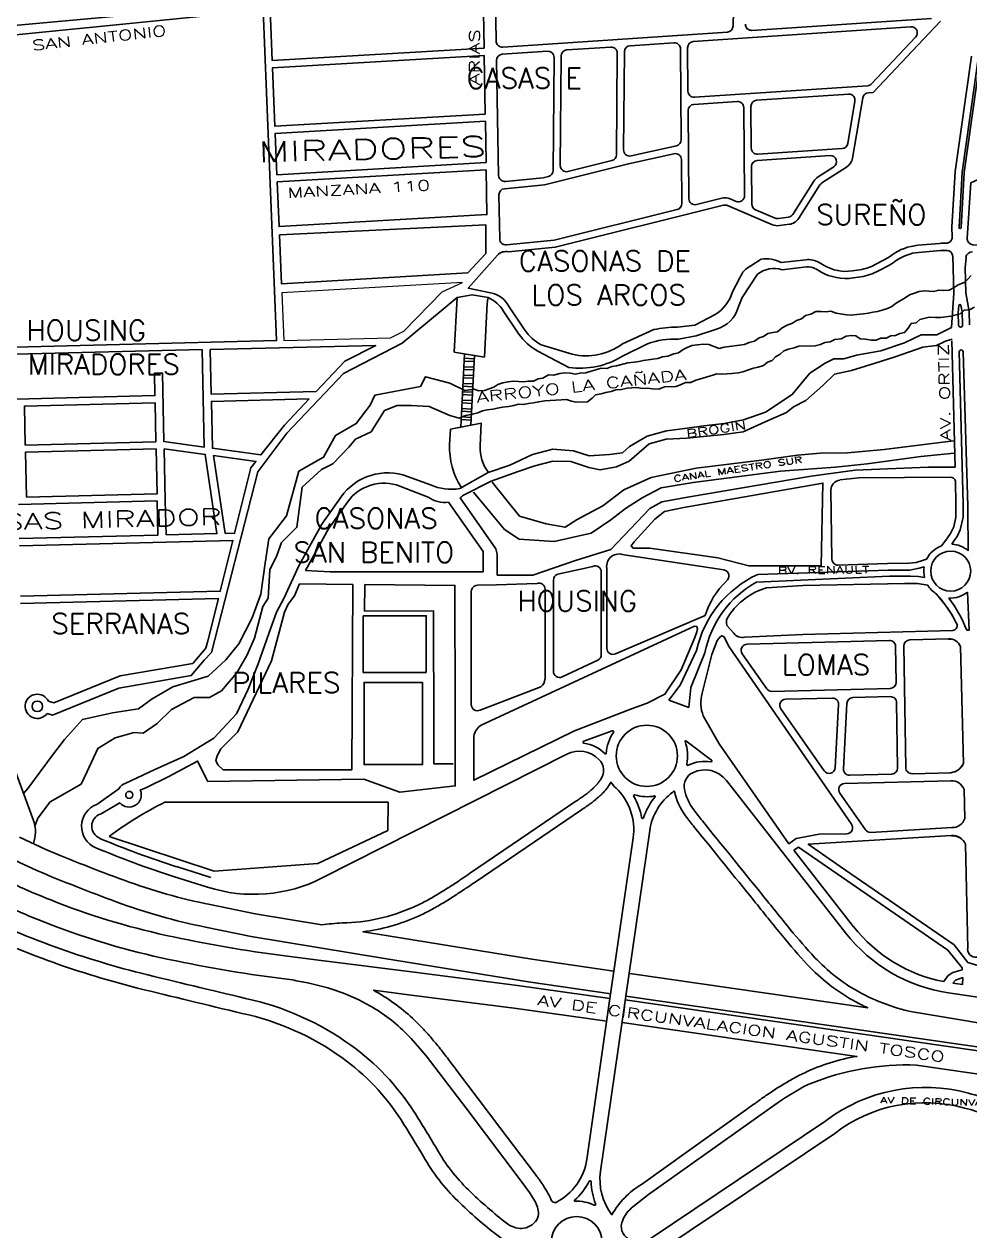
# Model space of a CAD drawing. Header units: millimetres. Extents: x 4374322 to 4409026, y 6503580 to 6534206.
# Drawn here: x 4381553 to 4382480, y 6519130 to 6520313 of the extents above; entities that cross this region are included whole.
import ezdxf

# ---------------------------------------------------------------- set-up
doc = ezdxf.new("R2010")
doc.units = ezdxf.units.MM
for name, color, linetype in [('CANAL', 252, 'Continuous'), ('LINEA CALLE', 252, 'Continuous'), ('NOMBRE BARRIO', 8, 'Continuous'), ('NOMBRE CALLE', 252, 'Continuous')]:
    doc.layers.add(name, color=color, linetype=linetype)
doc.styles.add('ROMANS', font='romans')
doc.styles.add('S1', font='ROMANS')

msp = doc.modelspace()

# ---------------------------------------------------------------- linework, layer by layer
at = {"layer": 'CANAL', "transparency": 33554687}
for points in [[(4382481.3, 6520066.4), (4382478.3, 6520062.8), (4382474.4, 6520059.6), (4382468.8, 6520057.4), (4382464.8, 6520054.8), (4382459.8, 6520052.1), (4382454.2, 6520051.9), (4382449.6, 6520052.3), (4382444.6, 6520050.7), (4382435.4, 6520051.4), (4382430.4, 6520050.8), (4382425.8, 6520049.1), (4382420.8, 6520047.5), (4382416.8, 6520044.8), (4382407.8, 6520039.5), (4382403.8, 6520036.3), (4382399.3, 6520034.2), (4382394.2, 6520032.5), (4382389.7, 6520031.4), (4382385.1, 6520030.7), (4382380.6, 6520029.6), (4382376, 6520028.9), (4382369.4, 6520028.3), (4382363.8, 6520027.6), (4382359.3, 6520028), (4382349, 6520029.7), (4382343.9, 6520031.6), (4382339.3, 6520031), (4382334.2, 6520031.4), (4382329.2, 6520031.2), (4382324.1, 6520028.6), (4382319.1, 6520027.4), (4382315.1, 6520024.2), (4382310.1, 6520022.6), (4382306.1, 6520019.9), (4382301, 6520017.8), (4382296, 6520015.1), (4382291.6, 6520011.4), (4382287, 6520010.8), (4382281.9, 6520009.6), (4382277.9, 6520006.9), (4382273.4, 6520005.3), (4382268.9, 6520002.1), (4382263.9, 6520001), (4382259.3, 6519998.8), (4382239.1, 6519996.2), (4382234.5, 6519995.1), (4382224.3, 6519998.9), (4382218.7, 6519999.2), (4382213.1, 6519998.6), (4382208, 6519997.9), (4382203.5, 6519996.3), (4382199, 6519994.1), (4382194.5, 6519990.9), (4382189.9, 6519989.8), (4382183.9, 6519987.6), (4382178.8, 6519986.9), (4382174.3, 6519985.3), (4382169.2, 6519984.6), (4382160.1, 6519983.4), (4382155.5, 6519982.2), (4382151, 6519981.6), (4382144.9, 6519980.9), (4382139.8, 6519979.8), (4382133.8, 6519978.1), (4382129.2, 6519977.5), (4382124.2, 6519975.3), (4382118.6, 6519975.6), (4382113.5, 6519974), (4382109, 6519972.8), (4382103.5, 6519971.2), (4382097.9, 6519971), (4382093.3, 6519969.9), (4382088.7, 6519970.8), (4382083.1, 6519971.1), (4382078, 6519970.5), (4382072, 6519968.8), (4382066.9, 6519969.1), (4382061.4, 6519965.9), (4382056.8, 6519965.3), (4382052.3, 6519963.1), (4382047.2, 6519963), (4382042.7, 6519962.4), (4382032.5, 6519963.1), (4382027.4, 6519962.5), (4382022.3, 6519961.3), (4382017.3, 6519959.7), (4382013.3, 6519957), (4382004.2, 6519953.7), (4381998.7, 6519953.5), (4381994, 6519955), (4381984.9, 6519953.7), (4381970.3, 6519960.9), (4381946.3, 6519967.3), (4381941.5, 6519957.7), (4381896.6, 6519949.2), (4381892.3, 6519939.6), (4381878.5, 6519921.4), (4381858.2, 6519909.7), (4381846.4, 6519888.4), (4381822.3, 6519874.8), (4381810, 6519831), (4381792.9, 6519808.6), (4381789.2, 6519784.6), (4381784.9, 6519754.2), (4381776.3, 6519731.2), (4381763.5, 6519705.6), (4381750.7, 6519690.1), (4381733.4, 6519673.8), (4381698.7, 6519663.6), (4381678.4, 6519651.9), (4381665, 6519641.8), (4381639.4, 6519638), (4381610, 6519631.6), (4381592.4, 6519611.9), (4381581.7, 6519598), (4381556.6, 6519563.8), (4381552.3, 6519558.9)], [(4381563.5, 6519526.9), (4381566.3, 6519534.9), (4381578.4, 6519550.7), (4381608.7, 6519568.2), (4381614.8, 6519580.4), (4381625.2, 6519603.1), (4381642.2, 6519613.4), (4381660.6, 6519618.6), (4381669.6, 6519618.1), (4381683.2, 6519627.6), (4381697.4, 6519641.2), (4381719.6, 6519653), (4381734.6, 6519653), (4381746.4, 6519659.6), (4381761.3, 6519677.3), (4381771.2, 6519694.3), (4381778.8, 6519711.2), (4381786.8, 6519742.3), (4381792, 6519750.3), (4381793.9, 6519778.1), (4381800.5, 6519792.3), (4381805.2, 6519805), (4381820.4, 6519819.9), (4381825.6, 6519859), (4381844.4, 6519876.5), (4381855.7, 6519882.1), (4381871.3, 6519898.2), (4381877.9, 6519906.2), (4381893, 6519913.2), (4381906.2, 6519934.4), (4381918.5, 6519939.2), (4381932.2, 6519939.2), (4381950.1, 6519938.2), (4381970.4, 6519929.3), (4381979.3, 6519926.9), (4381985.6, 6519929.3), (4381991.1, 6519930.4), (4381997.7, 6519932.1), (4382002.2, 6519933.8), (4382006.8, 6519934.9), (4382012.4, 6519935.6), (4382016.9, 6519936.7), (4382022, 6519937.4), (4382028.1, 6519938.1), (4382033.1, 6519939.2), (4382037.7, 6519940.4), (4382042.3, 6519940), (4382047.3, 6519941.1), (4382052.4, 6519941.8), (4382057.4, 6519942.9), (4382063.5, 6519943.6), (4382068.6, 6519944.2), (4382079.8, 6519944.6), (4382084.8, 6519945.2), (4382089.5, 6519943.3), (4382094.1, 6519942.4), (4382105.2, 6519942.7), (4382109.7, 6519946.4), (4382113.2, 6519949.5), (4382118.8, 6519950.7), (4382123.3, 6519951.8), (4382128.4, 6519953), (4382132.9, 6519954.6), (4382138.5, 6519954.8), (4382144, 6519956), (4382148.6, 6519956.6), (4382153.7, 6519956.7), (4382158.8, 6519955.9), (4382163.9, 6519956), (4382169, 6519955.6), (4382175.1, 6519955.3), (4382180.6, 6519957.5), (4382191.8, 6519957.8), (4382196.3, 6519959.4), (4382201.4, 6519961.6), (4382206.4, 6519961.7), (4382211.5, 6519963.9), (4382217.5, 6519965.6), (4382222.6, 6519967.3), (4382227.1, 6519968.4), (4382232.2, 6519970.1), (4382236.7, 6519969.7), (4382241.8, 6519970.3), (4382246.9, 6519970.5), (4382253, 6519971.1), (4382257.5, 6519972.3), (4382263.1, 6519974), (4382268.1, 6519975.6), (4382272.7, 6519976.8), (4382277.7, 6519978.4), (4382281.7, 6519981.6), (4382286.2, 6519983.2), (4382289.7, 6519986.9), (4382294.2, 6519989.6), (4382297.7, 6519992.7), (4382302.2, 6519994.4), (4382307.8, 6519995.5), (4382312.3, 6519997.2), (4382328.6, 6519997.6), (4382333.6, 6519998.8), (4382338.1, 6520000.9), (4382343.2, 6520001.6), (4382347.7, 6520003.7), (4382353.8, 6520004.4), (4382358.8, 6520007.1), (4382363.9, 6520007.7), (4382368.5, 6520007.4), (4382372.6, 6520004.4), (4382377.7, 6520004), (4382383.3, 6520003.2), (4382388.4, 6520003.3), (4382392.9, 6520005), (4382398, 6520005.1), (4382402.5, 6520007.3), (4382407.1, 6520007.9), (4382411.6, 6520009.6), (4382416.2, 6520010.7), (4382419.6, 6520014.9), (4382422.6, 6520019.5), (4382427.6, 6520020.2), (4382431.1, 6520023.3), (4382440.2, 6520025.6), (4382446.3, 6520025.3), (4382451.4, 6520025.4), (4382461.5, 6520026.7), (4382470.6, 6520029), (4382474.6, 6520032.6), (4382479.7, 6520032.8), (4382484.7, 6520035.5)]]:
    msp.add_lwpolyline(points, dxfattribs=at)
at = {"layer": 'LINEA CALLE', "transparency": 33554687}
for p, q in [((4382266.5, 6520306.7), (4382442.5, 6520318.5)), ((4382209, 6520295.8), (4382422.2, 6520310.1)), ((4382427, 6520300), (4382383.8, 6520254.4)), ((4382203.7, 6520247.2), (4382203.4, 6520289.8)), ((4382379.9, 6520252.5), (4382210.1, 6520241.2)), ((4382296, 6520072.2), (4382320, 6520075)), ((4382329, 6520073.1), (4382333.9, 6520070.2)), ((4382256.9, 6520044.9), (4382271.8, 6520067.7)), ((4381974.6, 6519991.5), (4381977.3, 6520045)), ((4382007, 6520039.4), (4382004.4, 6519986.4)), ((4381974.6, 6519991.5), (4382004.4, 6519986.4)), ((4381984.5, 6519989.8), (4381980.9, 6519918)), ((4381994.4, 6519988.1), (4381991, 6519919.9)), ((4381983.9, 6519977.2), (4381993.9, 6519976.7)), ((4381984.1, 6519982.7), (4381994.1, 6519982.2)), ((4381984.3, 6519985.4), (4381994.3, 6519984.9)), ((4381983.3, 6519966.3), (4381993.3, 6519965.8)), ((4381983.5, 6519969), (4381993.4, 6519968.5)), ((4381983.7, 6519974.5), (4381993.7, 6519974)), ((4381982.6, 6519952.6), (4381992.6, 6519952.1)), ((4381982.9, 6519958.1), (4381992.9, 6519957.6)), ((4381983, 6519960.8), (4381993, 6519960.3)), ((4381982.1, 6519941.7), (4381992.1, 6519941.2)), ((4381982.2, 6519944.4), (4381992.2, 6519943.9)), ((4381982.5, 6519949.9), (4381992.5, 6519949.4)), ((4381981.4, 6519928), (4381991.4, 6519927.5)), ((4381981.7, 6519933.5), (4381991.7, 6519933)), ((4381981.8, 6519936.2), (4381991.8, 6519935.7)), ((4381970, 6519901), (4381970.8, 6519916.1)), ((4382001.1, 6519921.7), (4381970.8, 6519916.1)), ((4381981.3, 6519925.3), (4381991.2, 6519924.8)), ((4382001.1, 6519921.7), (4382000, 6519899.5)), ((4382352.7, 6519866.2), (4382371.4, 6519868.2)), ((4382371.4, 6519868.2), (4382460.8, 6519869.1)), ((4382460.8, 6519869.1), (4382460.8, 6519869.1)), ((4382344.9, 6519788.6), (4382343.7, 6519856.5)), ((4382466, 6519862.7), (4382466, 6519862.7)), ((4382024, 6519817.8), (4381993.6, 6519854.1)), ((4382141.2, 6519792.7), (4382238.9, 6519778)), ((4382110.6, 6519781.5), (4382076, 6519773.8)), ((4382118.8, 6519695.1), (4382118.8, 6519776)), ((4382124.2, 6519701.3), (4382124.2, 6519779.7)), ((4382400.1, 6519777.8), (4382272.1, 6519773.6)), ((4382399.4, 6519784.4, 0.1), (4382351.1, 6519782.7)), ((4382016.1, 6519763.4), (4381997.4, 6519763)), ((4382055.7, 6519764.9), (4382016.1, 6519763.4)), ((4382071.8, 6519768.4), (4382071.8, 6519678.7)), ((4382271.1, 6519766.2), (4382401.5, 6519771.9)), ((4382316.5, 6519762.8), (4382416.1, 6519764.8)), ((4381991.3, 6519757), (4381991.3, 6519646.1)), ((4382063.6, 6519671.1), (4382063.6, 6519759.2)), ((4382220.7, 6519733.4), (4382132.8, 6519695.9)), ((4382212.2, 6519699.1), (4382196.2, 6519665)), ((4382206.7, 6519662.9), (4382220.4, 6519696.8)), ((4382080.4, 6519673.2), (4382115.4, 6519689.6)), ((4381999.9, 6519640.6), (4382059.5, 6519663.6)), ((4382196.2, 6519665), (4382185, 6519650.6)), ((4382204.5, 6519643.2), (4382206.7, 6519662.9)), ((4382185, 6519650.6), (4382204.5, 6519643.2)), ((4382201.7, 6519610.5), (4382201.7, 6519610.5)), ((4382226.9, 6519591.8), (4382226.9, 6519591.8)), ((4381690.9, 6519550.5), (4381909.7, 6519550.5)), ((4381909.7, 6519550.5), (4381909.5, 6519522.7)), ((4381739.2, 6519483), (4381636.1, 6519516.8)), ((4381909.5, 6519522.7), (4381840.7, 6519490.5)), ((4382312, 6519506.4), (4382307.6, 6519503.4)), ((4382366.2, 6519428.5), (4382307.6, 6519503.4)), ((4382458.5, 6519405.6), (4382312, 6519506.4)), ((4381840.7, 6519490.5), (4381739.2, 6519483)), ((4381735.8, 6519476.7), (4381702.2, 6519487.4)), ((4382472.6, 6519388.1), (4382458.5, 6519405.6)), ((4382459, 6519380.8), (4382463.5, 6519383.5)), ((4382463.5, 6519383.5), (4382472.6, 6519386.1)), ((4382472.6, 6519386.1), (4382472.6, 6519388.1)), ((4382146, 6519382.8), (4382118, 6519188.8)), ((4382454.4, 6519374.6), (4382459, 6519380.8)), ((4382472.9, 6519371.7), (4382463.3, 6519373.1))]:
    msp.add_line(p, q, dxfattribs=at)
at = {"layer": 'LINEA CALLE', "linetype": 'Continuous', "transparency": 33554687}
for p, q in [((4382457.7, 6520091.1), (4382456.4, 6520091.2)), ((4382463.7, 6520073.7), (4382463.4, 6520085.3)), ((4382476.4, 6520084.1), (4382475.7, 6520074)), ((4382464.3, 6520049.2), (4382463.7, 6520073.7)), ((4382476.3, 6520049.5), (4382475.7, 6520074)), ((4382479.6, 6520031.3), (4382476.3, 6520049.5)), ((4382479.9, 6520018.2), (4382479.6, 6520031.3))]:
    msp.add_line(p, q, dxfattribs=at)
at = {"layer": 'LINEA CALLE', "ltscale": 3, "transparency": 33554687}
for p, q in [((4382462, 6520015.7), (4382464.3, 6520049.2)), ((4382468.7, 6520030.1), (4382469.4, 6520037.1)), ((4382472.7, 6520031.1), (4382471.4, 6520037.2)), ((4382468.9, 6520018), (4382468.7, 6520030.1)), ((4382473, 6520018.1), (4382472.7, 6520031.1)), ((4382465.6, 6519878.9, 0.1), (4382462.4, 6520002.4)), ((4382473.7, 6519843.2, 0.1), (4382469.6, 6519991.7)), ((4382478.3, 6519840.5, 0.1), (4382473.6, 6519991.8)), ((4382466.5, 6519842.9, 0.1), (4382465.9, 6519865.1, 0.1))]:
    msp.add_line(p, q, dxfattribs=at)
at = {"layer": 'LINEA CALLE', "transparency": 33554687}
for points in [[(4382002.7, 6520353.5), (4381076.5, 6520268.9, -0.41681), (4381054.8, 6520287.2), (4381050.3, 6520340.6, 0.000296), (4381042.5, 6520467.7, -0.134229), (4381066, 6520548.9), (4381069.7, 6520455, 0.423167), (4381230.2, 6520311.3), (4382473.6, 6520399)], [(4382242.5, 6520359.6, -0.441972), (4382248.9, 6520353.5), (4382248, 6520311, -0.388436), (4382242.4, 6520305.1), (4382022.1, 6520290.3, -0.428689), (4382015.7, 6520296.2), (4382015, 6520337.5, -0.398426), (4382020.6, 6520343.6), (4382242.9, 6520359.6)], [(4382027.7, 6520089.7), (4382073.7, 6520094.2), (4382238.6, 6520135.4, -0.163547), (4382242.5, 6520135.1), (4382286.6, 6520116.3, 0.134948), (4382293.4, 6520115.4), (4382303.2, 6520116.7, 0.221537), (4382312.4, 6520122.6), (4382333.2, 6520155.4, -0.10911), (4382335.1, 6520157.2), (4382359.3, 6520172.8, 0.211122), (4382365.1, 6520181.5), (4382375.1, 6520240.6, -0.347151), (4382380.6, 6520245.5), (4382385.3, 6520245.9), (4382451.5, 6520315.7, 0.192268)], [(4382490.9, 6520300.9), (4382490.6, 6520280.9), (4382474.6, 6520167.4), (4382471.5, 6520113.5, -0.953009), (4382469.5, 6520113.5), (4382472.7, 6520167.8), (4382488.6, 6520281.1), (4382488.9, 6520301, -1), (4382490.9, 6520300.9)], [(4382016.1, 6520277.2, -0.399885), (4382021.7, 6520283.3), (4382066, 6520286.2, -0.43618), (4382072.4, 6520280.2), (4382071.6, 6520169.4, -0.342032), (4382067.1, 6520163.6), (4382061.9, 6520162.3), (4382024.7, 6520158.7, -0.437705), (4382018.1, 6520164.6), (4382016.1, 6520277.3)], [(4382078.6, 6520174.2), (4382079.4, 6520281.6, -0.392583), (4382085, 6520287.5), (4382128, 6520290.4, -0.436154), (4382134.4, 6520284.4), (4382133.6, 6520184.9, -0.342057), (4382129.1, 6520179.1), (4382086.1, 6520168.4, -0.490277), (4382078.6, 6520174.2)], [(4382481.6, 6520281.6), (4382465.7, 6520168.3), (4382462.5, 6520113.8), (4382462.8, 6520104.4, -0.431638), (4382456.6, 6520098.2, 0.02907), (4382450.7, 6520098), (4382429.2, 6520096.1, 0.134584), (4382403.9, 6520086.8), (4382402.6, 6520085.8, -0.034442), (4382396.9, 6520082.3), (4382387.4, 6520077.2, -0.082775), (4382372.1, 6520072.2), (4382364.8, 6520071.1, -0.173028), (4382337.4, 6520076.3), (4382332.5, 6520079.2, 0.163043), (4382319.2, 6520082), (4382295.2, 6520079.2, 0.168527), (4382275.6, 6520082.5), (4382265.5, 6520076.1, 0.188055), (4382254.6, 6520064.3), (4382247.4, 6520050.4, -0.180061), (4382230.5, 6520028.2), (4382210.4, 6520018), (4382193.4, 6520016, 0.048949), (4382170.2, 6520013.5), (4382139.6, 6519999.5, -0.213723), (4382090.2, 6519989.3), (4382059.9, 6519998.6, -0.124616), (4382043.8, 6520013.1), (4382028.5, 6520035.9, 0.222476), (4382010.2, 6520049.7)], [(4382492.3, 6520096.1), (4382483.2, 6520096.7, -0.415645), (4382477.6, 6520103), (4382481, 6520157.2), (4382533.7, 6520181.1), (4382555.7, 6520196.8), (4382605.1, 6520208.8), (4382646.4, 6520232), (4382685.5, 6520248.7), (4382688.8, 6520177), (4382680.6, 6520174.6, 0.069096), (4382667.9, 6520168.7), (4382666.5, 6520167.8, -0.054512), (4382629, 6520149.1, -0.053966), (4382588.7, 6520139), (4382588.5, 6520139, 0.144893), (4382562.4, 6520127.2), (4382562.4, 6520127.1, -0.051678), (4382554.1, 6520121.4), (4382520.1, 6520105.8, 0.030084), (4382514.7, 6520102.9), (4382511.3, 6520100.9, -0.152344), (4382492.3, 6520096.1), (4382483.2, 6520096.7)], [(4382259.2, 6520144.7, -0.540671), (4382250.9, 6520139.1), (4382245.2, 6520141.6, 0.163547), (4382237, 6520142.2), (4382212.1, 6520136, -0.485347), (4382204.6, 6520141.8), (4382203.9, 6520228.1, -0.397275), (4382209.5, 6520234.2), (4382252.1, 6520237, -0.431357), (4382258.5, 6520231.1), (4382259.2, 6520144.7)], [(4382361.5, 6520244.3), (4382271.1, 6520238.3, 0.397275), (4382265.5, 6520232.2), (4382265.8, 6520191.3, 0.431357), (4382272.2, 6520185.3), (4382354.9, 6520190.9, 0.347048), (4382360.4, 6520195.8), (4382367.4, 6520237.3, 0.484728), (4382361.1, 6520244.3)], [(4382190, 6520185.9), (4382145.3, 6520176), (4382063.1, 6520155.4), (4382023.9, 6520151.6, 0.391105), (4382018.4, 6520145.5), (4382019.2, 6520102.4, 0.437705), (4382025.8, 6520096.5), (4382072.5, 6520101.1), (4382193.1, 6520131.2, 0.346486), (4382197.7, 6520137.1), (4382197.3, 6520180.1, 0.477288), (4382190, 6520185.9)], [(4382292.5, 6520122.3, -0.134948), (4382289.3, 6520122.7), (4382269.9, 6520131, -0.298136), (4382266.3, 6520136.5), (4382266, 6520173.2, -0.397275), (4382271.6, 6520179.3), (4382343.1, 6520184, -0.775829), (4382346.7, 6520173), (4382331.3, 6520163.1, 0.10911), (4382327.3, 6520159.1), (4382306.5, 6520126.4, -0.221537), (4382302.3, 6520123.6), (4382292.5, 6520122.3)], [(4382365.9, 6520064.1), (4382373.2, 6520065.3, 0.082775), (4382390.6, 6520071.1), (4382400.1, 6520076.1, 0.034442), (4382406.7, 6520080.1), (4382408, 6520081.1, -0.134584), (4382429.8, 6520089.2), (4382451.3, 6520091, -0.03646), (4382457.7, 6520091.1), (4382457.7, 6520091.1)], [(4382008, 6520044.9, -0.145126), (4382022.7, 6520032), (4382038, 6520009.2, 0.124616), (4382056.6, 6519992.4), (4382087, 6519976.4, 0.174829), (4382139.6, 6519987.6), (4382164.1, 6519999.6, -0.108885), (4382194.4, 6520004.1), (4382211.8, 6520007.5), (4382231.7, 6520014.1, 0.258415), (4382253.1, 6520035.2), (4382256.9, 6520044.9)], [(4381980.4, 6519848.8, 0.03849), (4381983.6, 6519851.4), (4382010.7, 6519865), (4382037.1, 6519874.5), (4382053.5, 6519880.1), (4382071.2, 6519884.6), (4382088.9, 6519884.3), (4382106.6, 6519878.5), (4382117.6, 6519876.2), (4382133.7, 6519879.2), (4382146.2, 6519884.6), (4382165.8, 6519901.6), (4382182.4, 6519906.3), (4382202.7, 6519907.3), (4382219.1, 6519908.7), (4382239, 6519910.8), (4382258, 6519913.4), (4382279.6, 6519923), (4382300.3, 6519932.2), (4382307.3, 6519937.8), (4382319.2, 6519944.2), (4382336.1, 6519958.7), (4382347.4, 6519969.8), (4382364.2, 6519973.3), (4382387.2, 6519980.6), (4382406.8, 6519986.9), (4382433.9, 6519996.4), (4382447.4, 6519997.9), (4382456.3, 6520002.3), (4382462.9, 6520004.3)], [(4381652.5, 6519569), (4381680.3, 6519582.3), (4381709.6, 6519595.3), (4381739, 6519613.2), (4381761.2, 6519637.2), (4381772.4, 6519661.2), (4381782.4, 6519685.9), (4381792.8, 6519715.8), (4381800.2, 6519736.7), (4381807.6, 6519750.2), (4381822.1, 6519781.9), (4381844.6, 6519822.8), (4381863.6, 6519849.6, -0.339992), (4381928.8, 6519869.6), (4381951.3, 6519861.5, 0.155023), (4381980.1, 6519857.8)], [(4381828.7, 6519777.4), (4381851.2, 6519818.3), (4381869.8, 6519844.5, -0.341946), (4381921.4, 6519860.1), (4381949.1, 6519849.5, 0.195272), (4381968.8, 6519844.4)], [(4381887, 6519763.7), (4381975.2, 6519762.8), (4381975.3, 6519732.2), (4381975.3, 6519722), (4381975.3, 6519707.7), (4381975.5, 6519694.6), (4381975.6, 6519566.5), (4381921.2, 6519560.4), (4381886, 6519573), (4381733, 6519570.8), (4381722.9, 6519590.8), (4381694.7, 6519575.7), (4381672.7, 6519565), (4381666.8, 6519562.3, -0.865328), (4381646.7, 6519549.9), (4381627.6, 6519538.9)], [(4382316.5, 6519714.8), (4382259.5, 6519712.1), (4382259.5, 6519712.1, -0.299768), (4382248.6, 6519716.1), (4382241.9, 6519723.7, -0.277902), (4382243.8, 6519733.1, -0.172954), (4382280.7, 6519760.6), (4382316.5, 6519762.8)], [(4382467.6, 6519724.6, -0.47901), (4382463.3, 6519718.8), (4382316.5, 6519714.8)], [(4382234.3, 6519607.8), (4382218.8, 6519635, -0.162558), (4382217.7, 6519657.3), (4382227.3, 6519695.2), (4382232.5, 6519708.8), (4382235.2, 6519712.5), (4382237.1, 6519713.5), (4382239.2, 6519712.4), (4382240.2, 6519710.3), (4382244.3, 6519702.7), (4382364.1, 6519529, -0.586389), (4382359.5, 6519519.5), (4382332.4, 6519519.2)], [(4382261.7, 6519705.4), (4382261.7, 6519705.4, 0.598176), (4382256.9, 6519695.9), (4382281, 6519661.5, 0.251426), (4382286.1, 6519659), (4382402.1, 6519661.9, 0.411672), (4382407.9, 6519668), (4382407.3, 6519703, 0.416759), (4382401.2, 6519708.9), (4382261.7, 6519705.4)], [(4382423.5, 6519578.4, -0.416759), (4382417.3, 6519584.3), (4382415.3, 6519703.3, -0.411672), (4382421.2, 6519709.4), (4382459.2, 6519710.4, -0.339547), (4382470.9, 6519702.9), (4382473.8, 6519588.5, -0.276143), (4382461.5, 6519579.4), (4382423.5, 6519578.4)], [(4380480.2, 6519478), (4380479.6, 6519491.4, -0.330036), (4380492.8, 6519510.8), (4380596.7, 6519547.2), (4380783.1, 6519612.6), (4380871.4, 6519647.6), (4380923.2, 6519668.2, -0.141556), (4381056.3, 6519681.3, 0.14541), (4381124.8, 6519668.1, -0.043592), (4381203.6, 6519631.8), (4381252.3, 6519593, -0.075746), (4381297.9, 6519554.9, 0.058454), (4381480.1, 6519436.4, 0.052748), (4381664.1, 6519368.3, 0.000871), (4381766.6, 6519343.5, -0.103272), (4381864.5, 6519300.2, -0.094264), (4381922.4, 6519239.2, -0.011928), (4381944.4, 6519203.2, 0.068419), (4381978.1, 6519159.8, 0.029105), (4382017.6, 6519125.5), (4382065.9, 6519087.4, 0.039456), (4382071.3, 6519083.3, -0.702174), (4382065.1, 6519056)], [(4382299.5, 6519651.3, 0.598176), (4382294.8, 6519641.9), (4382337.3, 6519581.1, 0.712996), (4382348.2, 6519584.2), (4382351.5, 6519646.2, 0.437396), (4382345.4, 6519652.5), (4382299.5, 6519651.3)], [(4382402.1, 6519653.9), (4382402.1, 6519653.9, -0.416759), (4382408.3, 6519648), (4382409.3, 6519584, -0.411672), (4382403.5, 6519577.9), (4382362.3, 6519576.9, -0.437396), (4382356.2, 6519583.2), (4382359.6, 6519647.3, -0.391405), (4382365.4, 6519653), (4382402.1, 6519653.9)], [(4381561.9, 6519509.9, 0.178433), (4381562, 6519532.5), (4381534, 6519609.1, -0.194145), (4381535.9, 6519620.1, 0.137519), (4381538.4, 6519630.6, -0.284776), (4381543.9, 6519637.6)], [(4382123.5, 6519598.2, -0.651476), (4382122.6, 6519597.9, 0.169234), (4382101.7, 6519608.3, -0.787805), (4382101.5, 6519610.2), (4382129.5, 6519620.3, -0.731842), (4382130.7, 6519618.8), (4382130.7, 6519618.8, 0.138892), (4382123.5, 6519598.2)], [(4381624.1, 6519548.3, 0.682433), (4381623.1, 6519505.9, 0.022727), (4381699.2, 6519477.8), (4381732.8, 6519467.2, 0.196429), (4381845.2, 6519476.2), (4382084.9, 6519597.4, -0.324148), (4382116.5, 6519592.4, -0.361577), (4382118.3, 6519572.9, -0.022127), (4382116.5, 6519570.4, -0.018359), (4382114.4, 6519567.8, -0.016668), (4382111.9, 6519565.2, -0.013334), (4382109.4, 6519562.9, -0.011667), (4382106.4, 6519560.4, -0.008334), (4382103.8, 6519558.3, -0.006667), (4382100.3, 6519555.8, -0.003333), (4382098.2, 6519554.3, -0.001667), (4382093.9, 6519551.4), (4382047.7, 6519520), (4381989.6, 6519480.5, -0.000589), (4381982.3, 6519475.6, -0.001178), (4381978.8, 6519473.2, -0.002357), (4381972.8, 6519469.2, -0.002946), (4381967.9, 6519466.1, -0.004125), (4381962.1, 6519462.5, -0.004714), (4381957, 6519459.4, -0.005892), (4381951.2, 6519456.1, -0.006482), (4381945.9, 6519453.2, -0.00766), (4381940.1, 6519450.2, -0.00825), (4381934.6, 6519447.7, -0.101734), (4381864.7, 6519432.2, 0.01689), (4381844.6, 6519430.3), (4381779.5, 6519441.1), (4381735.3, 6519450.1, -0.037711), (4381650.8, 6519474, -0.011621), (4381574, 6519504.2), (4381548.2, 6519516.3)], [(4383830.5, 6519183, -0.04697), (4383751.5, 6519173.5, -0.033483), (4383615.4, 6519174.9), (4383438.2, 6519196.1), (4382956.7, 6519265.7), (4382903.5, 6519273.4), (4382531.3, 6519327.1), (4382427.7, 6519344.3, -0.081213), (4382370.2, 6519365.2, -0.07742), (4382328.3, 6519398.1, -0.017085), (4382304.1, 6519425.8, -0.000713), (4382276.1, 6519460.3, 0.000597), (4382217.9, 6519532.1, -0.011118), (4382209.4, 6519543.1, -0.102826), (4382200.3, 6519562.9, -0.341401), (4382208.5, 6519579.4, -0.352104), (4382241.6, 6519571.7), (4382358.3, 6519422.4, 0.192283), (4382459.2, 6519363.6), (4382969.5, 6519288), (4383090.1, 6519270), (4383073.9, 6519248.7)], [(4381652.5, 6519569, 0.188465), (4381645.6, 6519563.7), (4381624.1, 6519548.3), (4381624.1, 6519548.3)], [(4382131.2, 6519385), (4382050.7, 6519396.8), (4381909.8, 6519419.6), (4381885.2, 6519423.6, 0.074347), (4381938.7, 6519438.5, 0.00825), (4381944.4, 6519441.2, 0.00766), (4381950.6, 6519444.3, 0.006482), (4381956.1, 6519447.3, 0.005892), (4381962.1, 6519450.8, 0.004714), (4381967.4, 6519453.9, 0.004125), (4381973.3, 6519457.7, 0.002946), (4381978.2, 6519460.9, 0.002357), (4381984.3, 6519464.9, 0.001178), (4381987.9, 6519467.3, 0.000589), (4381995.2, 6519472.2), (4382053.3, 6519511.7), (4382099.5, 6519543.1, 0.001667), (4382103.9, 6519546.1, 0.003333), (4382106.1, 6519547.7, 0.006667), (4382109.8, 6519550.3, 0.008334), (4382112.7, 6519552.6, 0.011667), (4382116, 6519555.4, 0.013334), (4382118.9, 6519558, 0.016668), (4382121.9, 6519561.2, 0.018336), (4382124.4, 6519564.3, 0.02167), (4382126.9, 6519567.9, 0.013719), (4382128.2, 6519570, 0.043574), (4382133.2, 6519564.2, -0.242617), (4382150, 6519515.5), (4382132.8, 6519396), (4382127.3, 6519358.1), (4382122.7, 6519326.1), (4382104.5, 6519200.4, -0.242616), (4382074.6, 6519158.4, -0.383624), (4382069.3, 6519161.5, 0.016668), (4382067.3, 6519165.8, 0.013334), (4382065.3, 6519169.4, 0.011667), (4382062.9, 6519173.4, 0.008334), (4382060.8, 6519176.6, 0.006667), (4382058.2, 6519180.4, 0.003333), (4382056.5, 6519182.6, 0.001667), (4382053.3, 6519186.9), (4382019.4, 6519231.8), (4381976.9, 6519288, 0.000589), (4381971.7, 6519294.9, 0.001178), (4381969, 6519298.4, 0.002357), (4381964.5, 6519304.2, 0.002946), (4381960.8, 6519308.9, 0.004125), (4381956.4, 6519314.4, 0.004714), (4381952.3, 6519319.1, 0.005892), (4381947.7, 6519324.4, 0.006482), (4381943.3, 6519329.1, 0.00766), (4381938.4, 6519334.1, 0.00825), (4381933.7, 6519338.7, 0.061221), (4381895.5, 6519366.2), (4381932.3, 6519361.5), (4382033.5, 6519348.6), (4382124.1, 6519335.9)], [(4382146.9, 6519382.7), (4382380.1, 6519349, -0.020808), (4382365.3, 6519356.5, -0.07742), (4382321, 6519391.2, -0.017085), (4382296.3, 6519419.5, -0.000713), (4382268.3, 6519454.1, 0.000597), (4382210.2, 6519525.8, -0.011118), (4382201.4, 6519537.2, -0.105815), (4382190.4, 6519561.4, -0.009518), (4382189, 6519560.4, 0.203329), (4382166.3, 6519522.8), (4382146, 6519382.8), (4382118, 6519188.8, 0.203329), (4382129.2, 6519146.3, -0.131494), (4382158.1, 6519175.8), (4382204.4, 6519208.8), (4382262.4, 6519250.3, -0.000589), (4382269.5, 6519255.4, -0.001178), (4382273, 6519257.9, -0.002357), (4382279, 6519262.1, -0.002946), (4382283.9, 6519265.4, -0.004125), (4382289.7, 6519269.3, -0.004714), (4382295, 6519272.6, -0.005892), (4382300.9, 6519276.2, -0.006482), (4382306.4, 6519279.3, -0.00766), (4382312.5, 6519282.6, -0.00825), (4382318.2, 6519285.4, -0.071431), (4382369.4, 6519301.4), (4382139.1, 6519334.7)], [(4382377.7, 6519523.5, 0.260725), (4382382.9, 6519520.9), (4382462.6, 6519525.7, 0.347755), (4382475.1, 6519534.4), (4382474.4, 6519562.9, 0.332868), (4382461.5, 6519571.4), (4382357.3, 6519568.7, 0.598176), (4382352.6, 6519559.3), (4382377.7, 6519523.5)], [(4382478, 6519406.7), (4382475.8, 6519509.3, 0.329541), (4382462.2, 6519517.7), (4382321.7, 6519509.2)], [(4382128, 6519362.7), (4382047.3, 6519374.5), (4381906.2, 6519397.4), (4381775.4, 6519418.9), (4381730.8, 6519428, -0.037711), (4381643.1, 6519452.9, -0.011621), (4381565.3, 6519483.5), (4381534.3, 6519498)], [(4381520.1, 6519481.7, 0.028363), (4381578.9, 6519454.7, 0.041507), (4381692.1, 6519420, 0.021777), (4381808.6, 6519399.9), (4381844, 6519395.4), (4381935.2, 6519383.8), (4382036.5, 6519370.9), (4382127.3, 6519358.1)], [(4381505.6, 6519465.2, 0.04299), (4381570.5, 6519433.9, 0.041507), (4381687.3, 6519398, 0.021777), (4381805.7, 6519377.6), (4381815.9, 6519376.3, -0.001203), (4381830.8, 6519373.4, -0.079749), (4381891.9, 6519351, -0.071145), (4381927.8, 6519323.5), (4381932.4, 6519318.8), (4381947, 6519302.1), (4381986.2, 6519250.8), (4382041.3, 6519177.9), (4382048.4, 6519168.1), (4382052.4, 6519161.8, -0.123031), (4382057.2, 6519148.5, -0.170428), (4382055.5, 6519141.3, -0.246258), (4382040.7, 6519132.9, -0.17407), (4382026.7, 6519137.4, -0.029105), (4381988.6, 6519170.5, -0.068419), (4381957.4, 6519210.7, 0.011928), (4381935, 6519247.3, 0.094264), (4381873.2, 6519312.4, 0.103108), (4381770, 6519358.2, -0.000869), (4381667.7, 6519382.8, -0.051588), (4381490.4, 6519448, -0.059594)], [(4383844.8, 6519093.6), (4383747.4, 6519117.6, 0.024653), (4383602.3, 6519146), (4382952.8, 6519239.8), (4382886.5, 6519249.4), (4382142.3, 6519356.9)], [(4383597.9, 6519123.9), (4382877.7, 6519227.9), (4382427.9, 6519292.9, 0.105423), (4382323.2, 6519274.5, 0.037495), (4382309.7, 6519267.4, -0.001901), (4382293.4, 6519257.3), (4382165.2, 6519166), (4382149.7, 6519154, 0.127728), (4382139.8, 6519140.9, 0.398021), (4382145.7, 6519122.3, 0.280734), (4382167.8, 6519123.3), (4382338.9, 6519238.2, -0.234178), (4382478.8, 6519265.3, -0.028789), (4382503, 6519257.7), (4382692.8, 6519192.1), (4382960.4, 6519099.7)], [(4382131.1, 6519058.1, -0.480925), (4382113.2, 6519076.4, -0.226211), (4382120.3, 6519084.8), (4382169.8, 6519107.4, 0.050057), (4382176.2, 6519110.8), (4382347.6, 6519226, -0.234973), (4382474.8, 6519250.8, -0.029318), (4382497.9, 6519243.6), (4382687.9, 6519177.9), (4382950.8, 6519087.1)]]:
    msp.add_lwpolyline(points, format="xyb", dxfattribs=at)
for points in [[(4382003.8, 6520289.2), (4381796.2, 6520277.1), (4381794.1, 6520327.2), (4382002.9, 6520342.3), (4382003.8, 6520289.2)], [(4381177.3, 6520265.9), (4381787.1, 6520326.5)], [(4381543.9, 6519996.3), (4381800.4, 6520002.7), (4381787.1, 6520326.7)], [(4382005, 6520224.7), (4382003.9, 6520282.2), (4381796.5, 6520270.1), (4381798.8, 6520212.7), (4382005, 6520224.7)], [(4382005.8, 6520177.3), (4382005.1, 6520217.7), (4381799.1, 6520205.7), (4381800.8, 6520165.3), (4382005.8, 6520177.3)], [(4382005.9, 6520170.2), (4381801.1, 6520158.3), (4381802.9, 6520114.4), (4382006.7, 6520126.3), (4382005.9, 6520170.2)], [(4381803.1, 6520106.3), (4381805.1, 6520058.4), (4381987.9, 6520069.1), (4382005.5, 6520088.1), (4382005.5, 6520116.3), (4381803.1, 6520106.3)], [(4381988.1, 6520054), (4382017, 6520086.5)], [(4381977.3, 6520045), (4381992.2, 6520047.5), (4382008, 6520044.9)], [(4381988.1, 6520054), (4381988.1, 6520054), (4382010.2, 6520049.7)], [(4381977.3, 6520045), (4381961.8, 6520031.9), (4381923.6, 6520000.2), (4381866, 6519970.6), (4381810.6, 6519912.2), (4381782.1, 6519874.1), (4381736.6, 6519697.3), (4381729.5, 6519689.6), (4381716.8, 6519674.5), (4381645.6, 6519662.3), (4381580.7, 6519635.9), (4381575.3, 6519637.4)], [(4381980.1, 6519857.8), (4382008, 6519873.4), (4382029.2, 6519880.7), (4382051.4, 6519891), (4382071.4, 6519896.5), (4382091.6, 6519894.8), (4382106.8, 6519890), (4382126.7, 6519891), (4382139.5, 6519892.7), (4382146.4, 6519899.1), (4382163.7, 6519909.1), (4382182.6, 6519914.2), (4382202.9, 6519916.8), (4382219.3, 6519919.2), (4382239.2, 6519921.5), (4382258.1, 6519925.1), (4382279.8, 6519932.7), (4382306, 6519949.8), (4382323.1, 6519970.8), (4382338.2, 6519980.8), (4382346.9, 6519985), (4382356.7, 6519985), (4382368.9, 6519988.4), (4382392.7, 6519992.6), (4382415.9, 6520000.7), (4382432.4, 6520008.4), (4382447.6, 6520008.4), (4382456.4, 6520012.8), (4382462, 6520015.7)], [(4381545, 6519945.4), (4381681.1, 6519948.8), (4381680.6, 6519970.7), (4381688.6, 6519970.9), (4381690, 6519903.8), (4381729.5, 6519898.4), (4381727.4, 6519993.9), (4381544, 6519989.3)], [(4381832.4, 6519945.6), (4381808, 6519919.8), (4381785.1, 6519890.8), (4381737.5, 6519897.3), (4381736.5, 6519943.2), (4381832.4, 6519945.6)], [(4382464.2, 6519904.6), (4382396, 6519896.2), (4382360.3, 6519892.7), (4382333.5, 6519892.4), (4382311.2, 6519890.6), (4382275.8, 6519885.5), (4382211.8, 6519877.6), (4382167.6, 6519868.7), (4382140.8, 6519856.6), (4382120.4, 6519840.8), (4382095.1, 6519827.3), (4382083.3, 6519819.8), (4382064.7, 6519823.1), (4382038.6, 6519830.7), (4382011.9, 6519864.2)], [(4382024, 6519817.8), (4382038.4, 6519808.3), (4382072.7, 6519805.8), (4382108.8, 6519814.2), (4382128.2, 6519827.1), (4382142.6, 6519838.3), (4382159, 6519848.8), (4382177.6, 6519858.4), (4382208.9, 6519863.6), (4382294.4, 6519874.9), (4382348.5, 6519878.9), (4382379.6, 6519882.1), (4382432.2, 6519889.3), (4382464.6, 6519892.5)], [(4382166.2, 6519838.2), (4382178.2, 6519844.9), (4382205.4, 6519849.6), (4382324.7, 6519869.9), (4382367.7, 6519875.8), (4382439.2, 6519878.9), (4382465.6, 6519878.9)], [(4381548, 6519808.8), (4381684.1, 6519812.2), (4381683.3, 6519845.6), (4381547.3, 6519842.2)], [(4381980.4, 6519848.8), (4382015.5, 6519798.7), (4382016.8, 6519793.4), (4382016.8, 6519773), (4382051.7, 6519773), (4382093.4, 6519787.3), (4382128, 6519798.2), (4382166.2, 6519838.2)], [(4381968.8, 6519844.4), (4382002.8, 6519796.2), (4382002.8, 6519776.2), (4381852.9, 6519776.2), (4381828.7, 6519777.4)], [(4381549.2, 6519752.2), (4381745.1, 6519757.1), (4381757.5, 6519807), (4381548.2, 6519801.8)], [(4381762.4, 6519619.4), (4381752, 6519609), (4381745.8, 6519602.7), (4381742, 6519596), (4381740.7, 6519591.4), (4381742.9, 6519587), (4381748, 6519582.3), (4381874.1, 6519582.3), (4381875, 6519763.8)], [(4381808.1, 6519736.7), (4381811.6, 6519744.5), (4381817.8, 6519752.8), (4381822.9, 6519764.3)], [(4381822.9, 6519764.3), (4381875, 6519763.8)], [(4381887, 6519763.7), (4381886.6, 6519737.8), (4381954.1, 6519738.1), (4381954.5, 6519617.6)], [(4381576.7, 6519649.3), (4381582, 6519647.9), (4381646.9, 6519674.2), (4381718.2, 6519686.4), (4381730.9, 6519701.5), (4381732.8, 6519707.3), (4381743.4, 6519750), (4381549.4, 6519745.2)], [(4381808.1, 6519736.7), (4381795.3, 6519688.9), (4381762.4, 6519619.4), (4381762.4, 6519619.4), (4381762.4, 6519619.4)], [(4381885.2, 6519733), (4381885.2, 6519677.7), (4381947, 6519677.7), (4381947.1, 6519733.2), (4381885.2, 6519733)], [(4382473.8, 6519588.5), (4382470.9, 6519702.9)], [(4381886.2, 6519664.9), (4381886.2, 6519587.4), (4381943.4, 6519587.4), (4381943.4, 6519667.8), (4381886.2, 6519667.8), (4381886.2, 6519662.5)], [(4382359.5, 6519519.5), (4382332.4, 6519519.2), (4382310, 6519515), (4382302.7, 6519509.7), (4382234.3, 6519607.8), (4382218.8, 6519635), (4382218.8, 6519635), (4382218.8, 6519635)], [(4381954.5, 6519617.6), (4381954.5, 6519588.1), (4381973.6, 6519588.1)], [(4382475.1, 6519534.4), (4382474.4, 6519562.9)], [(4382462.2, 6519517.7), (4382321.7, 6519509.2), (4382321.7, 6519509.2), (4382321.7, 6519509.2), (4382352.9, 6519487.5), (4382464.8, 6519410.6), (4382478.3, 6519393.4)], [(4382478, 6519406.7), (4382475.8, 6519509.3)], [(4382609.5, 6519351.5), (4382609.5, 6519351.5), (4382595.2, 6519361.6), (4382547.4, 6519376.7), (4382511.9, 6519383.4), (4382478.3, 6519393.4)], [(4382463.3, 6519373.1), (4382466.1, 6519376), (4382473.1, 6519378.6), (4382472.9, 6519371.7), (4382463.3, 6519373.1)], [(4383707.3, 6519134.5), (4382944.7, 6519244.7), (4382894.7, 6519251.9), (4382142.8, 6519360.5)]]:
    msp.add_lwpolyline(points, dxfattribs=at)
for points in [[(4382148, 6520183.7, -0.48216), (4382140.7, 6520189.6), (4382141.4, 6520285.7, -0.392609), (4382147, 6520291.7), (4382190, 6520294.6, -0.431448), (4382196.4, 6520288.6), (4382197.1, 6520199.5, -0.353832), (4382192.4, 6520193.6)], [(4382148.4, 6519641.9), (4382163.8, 6519647.5), (4382181.1, 6519656.2), (4382197, 6519680.2), (4382210.6, 6519712), (4382212.3, 6519717.4), (4382213, 6519720.3), (4382212.4, 6519722.5), (4382210.1, 6519723), (4382206, 6519721), (4382001.1, 6519626, 0.206075), (4381993.7, 6519615.2), (4381993.7, 6519571.9), (4382092.5, 6519620.4)], [(4382226.9, 6519591.8, -0.787805), (4382226.1, 6519590, 0.161513), (4382204, 6519586.6, -0.631433), (4382202.6, 6519587.7, 0.142287), (4382200.9, 6519609.9, -0.747334), (4382201.7, 6519610.5), (4382226.9, 6519591.8)], [(4382160.2, 6519535.2, -0.775801), (4382158.3, 6519535.4, 0.085977), (4382150.6, 6519556.2, -0.681363), (4382151.8, 6519557.6, 0.122418), (4382171, 6519556.6, -0.700782), (4382171.5, 6519555.8, 0.091045), (4382160.2, 6519535.2)], [(4382111.8, 6519155.6, 0.681353), (4382113.2, 6519156.9, -0.085986), (4382108.7, 6519178.6, 0.775802), (4382106.8, 6519179.1, -0.091039), (4382092.6, 6519160.4, 0.700782), (4382092.9, 6519159.5, -0.122408), (4382111.8, 6519155.6)]]:
    msp.add_lwpolyline(points, format="xyb", close=True, dxfattribs=at)
at = {"layer": 'LINEA CALLE', "lineweight": 0, "transparency": 33554687}
msp.add_lwpolyline([(4381912.1, 6520005.5), (4381925, 6520012.1), (4381962.9, 6520050.5), (4381982.7, 6520059.8), (4381805.5, 6520049.4), (4381807.4, 6520002.9), (4381912.1, 6520005.5)], dxfattribs=at)
at = {"layer": 'LINEA CALLE', "transparency": 33554687}
for points in [[(4381735.4, 6519994.1), (4381897.7, 6519998.1), (4381867.3, 6519982.5), (4381839.2, 6519952.8), (4381736.3, 6519950.2)], [(4381554, 6519900.4), (4381682.1, 6519903.6), (4381681.2, 6519941.8), (4381553.1, 6519938.6)], [(4381555.1, 6519849.4), (4381683.2, 6519852.6), (4381682.2, 6519896.6), (4381554.1, 6519893.4)], [(4381692, 6519812.4), (4381741.9, 6519813.6), (4381730.5, 6519891.2), (4381690.2, 6519896.7), (4381691.3, 6519845.8)], [(4381749.9, 6519813.8), (4381759.2, 6519814), (4381775.1, 6519878.1), (4381780.1, 6519884.4), (4381738.7, 6519890.1)], [(4382150.9, 6519805.6), (4382148, 6519801.7), (4382150, 6519799.4), (4382166.2, 6519799.4), (4382232.9, 6519789.8), (4382263.4, 6519782.1), (4382309, 6519782.1), (4382334.5, 6519782.1), (4382336, 6519863.2), (4382199.6, 6519839.1), (4382180.6, 6519835.2), (4382171.3, 6519827.9)]]:
    msp.add_lwpolyline(points, close=True, dxfattribs=at)
at = {"layer": 'LINEA CALLE', "transparency": 33554687, "elevation": 0.1}
for points in [[(4382456.7, 6519807.1), (4382461.3, 6519813.7), (4382464.4, 6519820.3), (4382466.5, 6519829.6), (4382466.5, 6519842.9)], [(4382464.9, 6519807), (4382467.6, 6519810.9), (4382470.7, 6519817.3), (4382473.7, 6519829.6), (4382473.7, 6519843.2)], [(4382478.5, 6519806), (4382478.3, 6519827.4), (4382478.3, 6519840.5)], [(4382452.3, 6519801.7), (4382456.7, 6519807.1)], [(4382462.4, 6519803.2), (4382464.9, 6519807)], [(4382478.6, 6519796.9), (4382478.5, 6519806)], [(4382434.7, 6519787.5), (4382427.6, 6519785.3), (4382420.2, 6519784.7), (4382399.4, 6519784.4)], [(4382437.6, 6519788.5), (4382434.7, 6519787.5)], [(4382430.5, 6519779.8), (4382421.2, 6519777.8), (4382400.1, 6519777.8)], [(4382435.3, 6519781), (4382430.5, 6519779.8)], [(4382420.6, 6519764.9), (4382401, 6519764.5)], [(4382429.9, 6519771.5), (4382422, 6519771.9), (4382401.5, 6519771.9)], [(4382438.8, 6519763.1), (4382428.8, 6519764.9), (4382416.1, 6519764.8)], [(4382428.8, 6519764.9), (4382420.6, 6519764.9)], [(4382438.8, 6519763.1), (4382428.8, 6519764.9)], [(4382435.7, 6519770.5), (4382429.9, 6519771.5)], [(4382447.5, 6519754.4), (4382456, 6519743.8)], [(4382477.8, 6519756.2), (4382479.4, 6519718.9), (4382477.1, 6519719)], [(4382456, 6519743.8), (4382462.5, 6519734.3), (4382466.8, 6519726.2), (4382467.6, 6519724.6)]]:
    msp.add_lwpolyline(points, dxfattribs=at)
at = {"layer": 'LINEA CALLE', "transparency": 33554687}
for centre, radius in [((4382461.4, 6519776.9, 0.1), 19.6), ((4381565.8, 6519644.4), 5.17), ((4382163.4, 6519595.9), 30), ((4381655.9, 6519557.6), 3.47), ((4382094.6, 6519119.5), 25)]:
    msp.add_circle(centre, radius, dxfattribs=at)
for centre, radius, start, end in [((4382266.1, 6520312.7), 6, 178.7523, 273.8404), ((4382422.6, 6520304.2), 6, 316.6147, 93.8404), ((4382209.4, 6520289.8), 6, 93.8404, 180.4896), ((4382209.7, 6520247.2), 6, 180.4896, 273.8016), ((4382379.5, 6520258.5), 6, 273.8016, 316.6147), ((4382025.1, 6520078.8), 11.2, 75.5545, 136.4318), ((4382288.2, 6520046.9), 26.5, 72.8117, 128.2881), ((4382321.6, 6520060.6), 14.5, 59.5838, 96.6245), ((4382358.4, 6520112.1), 48.5, 239.5838, 278.8501), ((4382030.1, 6520038.2), 23.1, 163.1262, 177.1205), ((4382041, 6519897.7), 71, 177.2888, 213.3158), ((4382040.1, 6519897.5), 40.1, 177.1205, 216.8946), ((4382460.8, 6519863.7), 5.35, 14.5174, 89.4304), ((4381983.3, 6519928.6), 74.5, 296.5556, 296.6107), ((4382354.6, 6519855.3), 11, 99.819, 173.7996), ((4382461.4, 6519776.9, 0.1), 26.4, 110.1531, 153.9929), ((4382461.4, 6519776.9, 0.1), 26.4, 49.3225, 87.7534), ((4382136.3, 6519781.4), 12.3, 66.7632, 187.9649), ((4382350.9, 6519788.7), 6, 180.9549, 271.4525), ((4382077.8, 6519768.1), 6, 108, 180.0227), ((4382112.8, 6519776), 6, 0.0227, 112.0177), ((4382317.4, 6519675.9), 107.7, 114.8614, 167.5647), ((4382237.9, 6519772.1), 6, 305.3341, 80), ((4382461.4, 6519776.9, 0.1), 26.4, 170.9983, 193.9548), ((4381997.3, 6519757), 6, 88.9796, 180.0227), ((4382057.6, 6519759.2), 6, 0.0227, 108), ((4382320.3, 6519677), 101.9, 118.8914, 168.774), ((4382296.3, 6519710.4), 79, 134.0356, 163.1421), ((4382461.4, 6519776.9, 0.1), 26.4, 211.3602, 238.3298), ((4382461.4, 6519776.9, 0.1), 26.4, 211.3602, 238.3298), ((4382345.4, 6519664, 0.4), 136.4, 26.3839, 41.5144), ((4382461.4, 6519776.9, 0.1), 26.4, 266.0819, 308.4695), ((4382357.5, 6519673.2, 0.1), 128, 20.941, 37.1662), ((4382460.2, 6519699), 11.4, 20.0139, 95.032), ((4382112.8, 6519695.1), 6, 295.1155, 0.0227), ((4382130.2, 6519701.3), 6, 180.0227, 295.1155), ((4382053.4, 6519671.8), 10.2, 306.405, 355.5404), ((4382077.8, 6519678.7), 6, 180.0227, 295.1155), ((4381565.8, 6519644.4), 11.9, 24.3421, 323.5882), ((4381997.3, 6519646.1), 6, 180.0227, 295.1155), ((4382460.1, 6519594.2), 14.8, 271.1098, 337.4877), ((4382462.3, 6519558.5), 12.9, 19.9581, 93.6018), ((4381844.6, 6519238.7), 347.6, 116.2373, 126.8594), ((4381631.9, 6519526.9), 12.7, 109.918, 247.1616), ((4382463.4, 6519538), 12.3, 266.1752, 342.8767), ((4381969.7, 6520328.9), 883.1, 247.1615, 252.3693), ((4382463.3, 6519504.3), 13.4, 21.7488, 94.7055), ((4382482.3, 6519519.4), 147.4, 218.03, 259.0777), ((4382485.6, 6519406.2, -0.3), 7.63, 176.5129, 357.2311)]:
    msp.add_arc(centre, radius, start, end, dxfattribs=at)
at = {"layer": 'LINEA CALLE', "ltscale": 3, "transparency": 33554687}
for centre, radius, start, end in [((4382455.1, 6520047.2), 51, 88.3476, 95.0079), ((4382455.1, 6520047.2), 44, 86.6555, 95.0079), ((4382470.4, 6520037), 1, 10.4641, 173.6958), ((4382471, 6520018), 2.01, 181.3631, 1.3631), ((4382471.6, 6519991.7), 1.99, 1.3847, 181.3847)]:
    msp.add_arc(centre, radius, start, end, dxfattribs=at)
at = {"layer": 'LINEA CALLE', "linetype": 'Continuous', "transparency": 33554687}
for centre, start, end in [((4382457.4, 6520085.1), 1.735, 86.6555), ((4382482.3, 6520083.7), 86.6555, 176.3756)]:
    msp.add_arc(centre, 6, start, end, dxfattribs=at)

# ---------------------------------------------------------------- texts
at = {"layer": 'CANAL', "transparency": 33554687, "style": 'ROMANS', "width": 1.5}
for s, height, rotation, p in [('ARROYO LA CAÑADA', 10.5, 6.2896, (4381996.8, 6519941.7)), ('CANAL MAESTRO SUR', 6, 8.6335, (4382190, 6519864.3))]:
    msp.add_text(s, height=height, rotation=rotation, dxfattribs=at).set_placement(p)
at = {"layer": 'NOMBRE BARRIO', "linetype": 'Continuous', "transparency": 33554687, "style": 'S1', "width": 1.5}
for s, height, p in [('MIRADORES ', 20, (4381782.6, 6520177.6)), ('CASAS MIRADOR ', 16, (4381492, 6519816.1))]:
    msp.add_text(s, height=height, rotation=1.393, dxfattribs=at).set_placement(p)
at = {"layer": 'NOMBRE BARRIO', "transparency": 33554687, "char_height": 20, "attachment_point": 1, "style": 'ROMANS'}
for s, width, heights, insert in [('\\pi10.009;CASAS E', 145.733, [0], (4381976.5, 6520269.9)), ('\\pi15.723;SUREÑO', 145.733, [0], (4382313.9, 6520136.1)), ('\\pi4.4536;CASONAS DE\\P\\pi3.025; LOS ARCOS', 196.526, [55.7], (4382033.4, 6520090.8)), ('\\pi77.813;HOUSING \\P\\pi31.146;DE MIRADORES', 279.436, [0], (4381477.3, 6520022.9)), ('\\pi33.977;CASONAS\\P\\pi-0.30828; SAN BENITO', 196.526, [55.7], (4381803.5, 6519838.7)), ('\\pi10.962;HOUSING', 145.733, [0], (4382025.5, 6519757.7)), ('\\pi0.0091975;SERRANAS', 145.733, [0], (4381579.5, 6519735.3)), ('\\pi28.104;LOMAS', 145.733, [0], (4382267.6, 6519695.1)), ('\\pi17.152;PILARES', 145.733, [0], (4381739.5, 6519677.5))]:
    msp.add_mtext_dynamic_manual_height_columns(s, width=width, gutter_width=2771.7, heights=heights, dxfattribs=dict(at, insert=insert))
at = {"layer": 'NOMBRE CALLE', "transparency": 33554687, "width": 1.5}
for s, height, rotation, style, p in [('SAN ANTONIO', 10, 6.4776, 'S1', (4381561.2, 6520286.8)), ('MANZANA 110', 10, 3.1632, 'S1', (4381811.3, 6520142.4)), ('AV DE CIRCUNVALACION AGUSTIN TOSCO', 10, 351.9932, 'ROMANS', (4382055.6, 6519351.9)), ('AV DE CIRCUNVALACION', 6, 358.4213, 'ROMANS', (4382392.2, 6519255.7))]:
    msp.add_text(s, height=height, rotation=rotation, dxfattribs=dict(at, style=style)).set_placement(p)
at = {"layer": 'NOMBRE CALLE', "linetype": 'Continuous', "transparency": 33554687, "style": 'S1', "width": 1.5}
for s, height, rotation, p in [('ARIAS', 10, 90.1476, (4381999.5, 6520253.1)), ('AV. ORTIZ', 10, 91.3314, (4382461.5, 6519904.6)), ('BROGIN', 8, 8.7167, (4382202.7, 6519907.3)), ('BV. RENAULT', 7, 0.442, (4382291.6, 6519774.2))]:
    msp.add_text(s, height=height, rotation=rotation, dxfattribs=at).set_placement(p)

doc.saveas('drawing.dxf')
